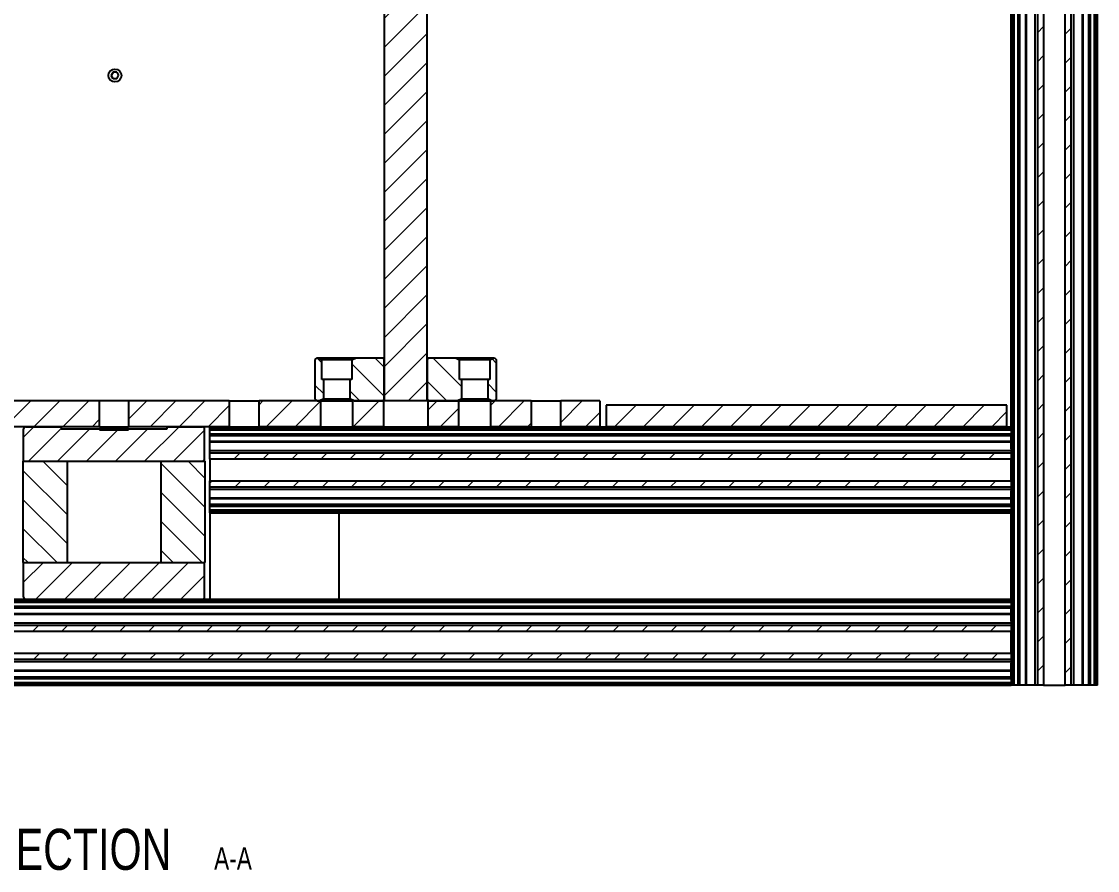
# Model space of a CAD drawing. Header units: millimetres. Extents: x 15 to 1184, y 5 to 1288.
# Drawn here: x 359.3 to 525.7, y 674.2 to 805.5 of the extents above; entities that cross this region are included whole.
import ezdxf

# ---------------------------------------------------------------- set-up
doc = ezdxf.new("R2010")
doc.units = ezdxf.units.MM
doc.styles.add('SLDTEXTSTYLE1', font='TXT', dxfattribs={"width": 0.75})

# ---------------------------------------------------------------- blocks, each defined once
blk = doc.blocks.new('SW_NOTE_2')
at = {"color": 0, "linetype": 'Continuous', "lineweight": 0, "attachment_point": 2, "style": 'SLDTEXTSTYLE1'}
for s, insert, char_height in [('SECTION', (17.36, 8.19), 6.35), ('A-A', (41.06, 5.35), 3.5)]:
    blk.add_mtext(s, dxfattribs=dict(at, insert=insert, char_height=char_height))

msp = doc.modelspace()

# ---------------------------------------------------------------- hatches: boundary and pattern name
at = {"linetype": 'Continuous', "lineweight": 18}
h = msp.add_hatch(dxfattribs=at)
h.set_pattern_fill('ANSI31', style=0)
h.paths.add_polyline_path([(516.44, 702.85), (517.38, 702.85), (517.38, 942.85), (516.44, 942.85)], flags=0)
h = msp.add_hatch(dxfattribs=at)
h.set_pattern_fill('ANSI31', style=0)
h.paths.add_polyline_path([(520.71, 702.85), (521.64, 702.85), (521.64, 942.85), (520.71, 942.85)], flags=0)
h = msp.add_hatch(dxfattribs=at)
h.set_pattern_fill('ANSI31', style=0)
h.paths.add_polyline_path([(415.38, 746.85), (422.04, 746.85), (422.04, 938.85), (415.38, 938.85)], flags=0)
h = msp.add_hatch(dxfattribs=at)
h.set_pattern_fill('ANSI31', style=0)
edge = h.paths.add_edge_path(flags=0)
edge.add_arc((373.71, 797.19), 1, 0, 360)
h.paths.add_polyline_path([(374.29, 797.19), (374, 796.69), (373.42, 796.69), (373.13, 797.19), (373.42, 797.69), (374, 797.69)], flags=0)
h = msp.add_hatch(dxfattribs=at)
h.set_pattern_fill('ANSI31', angle=90, style=0)
h.paths.add_polyline_path([(405.71, 753.19), (405.04, 753.51), (404.98, 753.51), (404.71, 753.25), (404.71, 747.11), (404.98, 746.85), (405.38, 746.85), (406.04, 747.17), (406.04, 750.18), (405.71, 750.18)], flags=0)
h = msp.add_hatch(dxfattribs=at)
h.set_pattern_fill('ANSI31', angle=90, style=0)
h.paths.add_polyline_path([(411.04, 753.51), (410.38, 753.19), (410.38, 750.18), (410.04, 750.18), (410.04, 747.17), (410.71, 746.85), (415.11, 746.85), (415.38, 747.11), (415.38, 753.25), (415.11, 753.51)], flags=0)
h = msp.add_hatch(dxfattribs=at)
h.set_pattern_fill('ANSI31', angle=90, style=0)
h.paths.add_polyline_path([(427.04, 753.19), (426.38, 753.51), (422.31, 753.51), (422.04, 753.25), (422.04, 747.11), (422.31, 746.85), (426.71, 746.85), (427.38, 747.17), (427.38, 750.18), (427.04, 750.18)], flags=0)
h = msp.add_hatch(dxfattribs=at)
h.set_pattern_fill('ANSI31', angle=90, style=0)
h.paths.add_polyline_path([(432.38, 753.51), (431.71, 753.19), (431.71, 750.18), (431.38, 750.18), (431.38, 747.17), (432.04, 746.85), (432.44, 746.85), (432.71, 747.11), (432.71, 753.25), (432.44, 753.51)], flags=0)
h = msp.add_hatch(dxfattribs=at)
h.set_pattern_fill('ANSI31', style=0)
h.paths.add_polyline_path([(356.01, 746.85), (356.01, 742.85), (371.35, 742.85), (371.35, 746.85)], flags=0)
h = msp.add_hatch(dxfattribs=at)
h.set_pattern_fill('ANSI31', style=0)
h.paths.add_polyline_path([(391.41, 742.85), (391.41, 746.85), (375.82, 746.85), (375.82, 742.85)], flags=0)
h = msp.add_hatch(dxfattribs=at)
h.set_pattern_fill('ANSI31', style=0)
h.paths.add_polyline_path([(405.54, 742.85), (405.54, 746.85), (396.01, 746.85), (396.01, 742.85)], flags=0)
h = msp.add_hatch(dxfattribs=at)
h.set_pattern_fill('ANSI31', style=0)
h.paths.add_polyline_path([(410.54, 746.85), (410.54, 742.85), (415.26, 742.85), (415.26, 746.85)], flags=0)
h = msp.add_hatch(dxfattribs=at)
h.set_pattern_fill('ANSI31', style=0)
h.paths.add_polyline_path([(426.88, 742.85), (426.88, 746.85), (422.16, 746.85), (422.16, 742.85)], flags=0)
h = msp.add_hatch(dxfattribs=at)
h.set_pattern_fill('ANSI31', style=0)
h.paths.add_polyline_path([(431.88, 746.85), (431.88, 742.85), (438.08, 742.85), (438.08, 746.85)], flags=0)
h = msp.add_hatch(dxfattribs=at)
h.set_pattern_fill('ANSI31', style=0)
h.paths.add_polyline_path([(442.67, 746.85), (442.67, 742.85), (448.71, 742.85), (448.71, 746.85)], flags=0)
h = msp.add_hatch(dxfattribs=at)
h.set_pattern_fill('ANSI31', style=0)
h.paths.add_polyline_path([(449.71, 742.85), (511.71, 742.85), (511.71, 746.18), (449.71, 746.18)], flags=0)
h = msp.add_hatch(dxfattribs=at)
h.set_pattern_fill('ANSI31', style=0)
edge = h.paths.add_edge_path(flags=0)
edge.add_line((375.82, 742.51), (375.82, 742.38))
edge.add_line((375.82, 742.38), (371.35, 742.38))
edge.add_line((371.35, 742.38), (371.35, 742.51))
edge.add_line((371.35, 742.51), (365.39, 742.51))
edge.add_line((365.39, 742.51), (365.39, 742.85))
edge.add_line((365.39, 742.85), (359.92, 742.85))
edge.add_arc((359.92, 742.51), 0.333, 90, 180)
edge.add_line((359.59, 742.51), (359.59, 737.51))
edge.add_line((359.59, 737.51), (387.59, 737.51))
edge.add_line((387.59, 737.51), (387.59, 742.51))
edge.add_arc((387.25, 742.51), 0.333, 0, 90)
edge.add_line((387.25, 742.85), (381.79, 742.85))
edge.add_line((381.79, 742.85), (381.79, 742.51))
edge.add_line((381.79, 742.51), (375.82, 742.51))
h = msp.add_hatch(dxfattribs=at)
h.set_pattern_fill('ANSI31', angle=90, style=0)
h.paths.add_polyline_path([(366.31, 737.51), (359.49, 737.51), (359.49, 721.85), (366.31, 721.85)], flags=0)
h = msp.add_hatch(dxfattribs=at)
h.set_pattern_fill('ANSI31', angle=90, style=0)
h.paths.add_polyline_path([(380.87, 721.85), (387.69, 721.85), (387.69, 737.51), (380.87, 737.51)], flags=0)
h = msp.add_hatch(dxfattribs=at)
h.set_pattern_fill('ANSI31', style=0)
h.paths.add_polyline_path([(388.38, 738.78), (388.38, 737.85), (512.38, 737.85), (512.38, 738.78)], flags=0)
h = msp.add_hatch(dxfattribs=at)
h.set_pattern_fill('ANSI31', style=0)
h.paths.add_polyline_path([(388.38, 734.51), (388.38, 733.58), (512.38, 733.58), (512.38, 734.51)], flags=0)
h = msp.add_hatch(dxfattribs=at)
h.set_pattern_fill('ANSI31', style=0)
edge = h.paths.add_edge_path(flags=0)
edge.add_arc((387.25, 716.51), 0.333, 270, 360)
edge.add_line((387.59, 716.51), (387.59, 721.85))
edge.add_line((387.59, 721.85), (359.59, 721.85))
edge.add_line((359.59, 721.85), (359.59, 716.51))
edge.add_arc((359.92, 716.51), 0.333, 180, 270)
edge.add_line((359.92, 716.18), (387.25, 716.18))
h = msp.add_hatch(dxfattribs=at)
h.set_pattern_fill('ANSI31', style=0)
h.paths.add_polyline_path([(235.04, 711.18), (512.38, 711.18), (512.38, 712.11), (235.04, 712.11)], flags=0)
h = msp.add_hatch(dxfattribs=at)
h.set_pattern_fill('ANSI31', style=0)
h.paths.add_polyline_path([(512.38, 707.85), (235.04, 707.85), (235.04, 706.91), (512.38, 706.91)], flags=0)

# ---------------------------------------------------------------- linework, layer by layer
at = {"color": 7, "linetype": 'Continuous', "lineweight": 25}
for p, q in [((512.51, 702.85), (512.51, 942.85)), ((512.58, 702.85), (512.58, 942.85)), ((512.71, 702.85), (512.71, 942.85)), ((512.84, 702.85), (512.84, 942.85)), ((513.44, 702.85), (513.44, 942.85)), ((513.58, 702.85), (513.58, 942.85)), ((513.71, 702.85), (513.71, 942.85)), ((514.61, 702.85), (514.61, 942.85)), ((514.71, 702.85), (514.71, 942.85)), ((516.05, 702.85), (516.05, 942.85)), ((516.44, 942.85), (516.44, 702.85)), ((517.38, 942.85), (517.38, 702.85)), ((520.71, 702.85), (520.71, 942.85)), ((521.64, 702.85), (521.64, 942.85)), ((522.03, 702.85), (522.03, 942.85)), ((523.38, 702.85), (523.38, 942.85)), ((523.47, 702.85), (523.47, 942.85)), ((524.38, 702.85), (524.38, 942.85)), ((524.51, 702.85), (524.51, 942.85)), ((524.64, 702.85), (524.64, 942.85)), ((525.24, 702.85), (525.24, 942.85)), ((525.38, 702.85), (525.38, 942.85)), ((525.51, 702.85), (525.51, 942.85)), ((525.58, 702.85), (525.58, 942.85)), ((415.38, 938.85), (415.38, 746.85)), ((422.04, 746.85), (422.04, 938.85)), ((525.71, 702.85), (525.71, 906.18)), ((512.38, 742.85), (512.38, 856.69)), ((373.42, 797.69), (373.13, 797.19)), ((374, 797.69), (373.42, 797.69)), ((374, 797.69), (374.29, 797.19)), ((373.42, 796.69), (373.13, 797.19)), ((374, 796.69), (373.42, 796.69)), ((374, 796.69), (374.29, 797.19)), ((404.71, 753.25), (404.98, 753.51)), ((404.71, 747.11), (404.71, 753.25)), ((404.98, 753.51), (405.04, 753.51)), ((405.04, 753.51), (405.71, 753.19)), ((405.04, 753.51), (411.04, 753.51)), ((405.71, 750.18), (405.71, 753.19)), ((410.38, 753.19), (405.71, 753.19)), ((410.38, 753.19), (411.04, 753.51)), ((410.38, 753.19), (410.38, 750.18)), ((411.04, 753.51), (415.11, 753.51)), ((415.11, 753.51), (415.38, 753.25)), ((415.11, 753.51), (415.38, 753.51)), ((415.38, 747.11), (415.38, 753.25)), ((422.04, 753.25), (422.31, 753.51)), ((422.04, 753.51), (422.31, 753.51)), ((422.04, 753.25), (422.04, 747.11)), ((422.31, 753.51), (426.38, 753.51)), ((426.38, 753.51), (427.04, 753.19)), ((426.38, 753.51), (432.38, 753.51)), ((427.04, 750.18), (427.04, 753.19)), ((431.71, 753.19), (427.04, 753.19)), ((431.71, 753.19), (432.38, 753.51)), ((431.71, 753.19), (431.71, 750.18)), ((432.38, 753.51), (432.44, 753.51)), ((432.44, 753.51), (432.71, 753.25)), ((432.71, 753.25), (432.71, 747.11)), ((406.04, 750.18), (405.71, 750.18)), ((406.04, 747.17), (406.04, 750.18)), ((410.04, 750.18), (406.04, 750.18)), ((410.04, 750.18), (410.04, 747.17)), ((410.38, 750.18), (410.04, 750.18)), ((427.38, 750.18), (427.04, 750.18)), ((427.38, 747.17), (427.38, 750.18)), ((431.38, 750.18), (427.38, 750.18)), ((431.38, 750.18), (431.38, 747.17)), ((431.71, 750.18), (431.38, 750.18)), ((371.35, 746.85), (356.01, 746.85)), ((371.35, 742.85), (371.35, 746.85)), ((375.82, 746.85), (371.35, 746.85)), ((375.82, 746.85), (375.82, 742.85)), ((391.41, 746.85), (375.82, 746.85)), ((391.41, 746.85), (391.41, 742.85)), ((391.41, 746.85), (396.01, 746.85)), ((396.01, 742.85), (396.01, 746.85)), ((405.54, 746.85), (396.01, 746.85)), ((404.98, 746.85), (404.71, 747.11)), ((404.98, 746.85), (405.38, 746.85)), ((406.04, 747.17), (405.38, 746.85)), ((405.54, 746.85), (405.54, 742.85)), ((405.54, 746.85), (410.54, 746.85)), ((406.04, 747.17), (410.04, 747.17)), ((410.71, 746.85), (410.04, 747.17)), ((410.54, 742.85), (410.54, 746.85)), ((415.26, 746.85), (410.54, 746.85)), ((410.71, 746.85), (415.11, 746.85)), ((415.38, 747.11), (415.11, 746.85)), ((415.26, 746.85), (415.26, 742.85)), ((415.26, 746.85), (415.38, 746.85)), ((422.04, 746.85), (415.38, 746.85)), ((422.31, 746.85), (422.04, 747.11)), ((422.04, 746.85), (422.16, 746.85)), ((422.16, 742.85), (422.16, 746.85)), ((426.88, 746.85), (422.16, 746.85)), ((422.31, 746.85), (426.71, 746.85)), ((427.38, 747.17), (426.71, 746.85)), ((426.88, 746.85), (426.88, 742.85)), ((426.88, 746.85), (431.88, 746.85)), ((427.38, 747.17), (431.38, 747.17)), ((432.04, 746.85), (431.38, 747.17)), ((431.88, 742.85), (431.88, 746.85)), ((438.08, 746.85), (431.88, 746.85)), ((432.04, 746.85), (432.44, 746.85)), ((432.71, 747.11), (432.44, 746.85)), ((438.08, 746.85), (438.08, 742.85)), ((438.08, 746.85), (442.67, 746.85)), ((448.71, 746.85), (442.67, 746.85)), ((442.67, 742.85), (442.67, 746.85)), ((448.71, 746.85), (448.71, 742.85)), ((449.71, 746.18), (449.71, 742.85)), ((511.71, 746.18), (449.71, 746.18)), ((511.71, 742.85), (511.71, 746.18)), ((371.35, 742.85), (356.01, 742.85)), ((359.59, 737.51), (359.59, 742.51)), ((359.92, 742.85), (365.39, 742.85)), ((365.39, 742.85), (365.39, 742.51)), ((365.39, 742.51), (371.35, 742.51)), ((371.35, 742.85), (375.82, 742.85)), ((371.35, 742.38), (371.35, 742.51)), ((375.82, 742.51), (371.35, 742.51)), ((371.35, 742.38), (375.82, 742.38)), ((391.41, 742.85), (375.82, 742.85)), ((375.82, 742.51), (375.82, 742.38)), ((375.82, 742.51), (381.79, 742.51)), ((381.79, 742.51), (381.79, 742.85)), ((381.79, 742.85), (387.25, 742.85)), ((387.59, 737.51), (387.59, 742.51)), ((388.38, 742.71), (388.38, 742.85)), ((388.38, 742.71), (512.38, 742.71)), ((388.38, 742.65), (388.38, 742.71)), ((388.38, 742.65), (512.38, 742.65)), ((388.38, 742.51), (388.38, 742.65)), ((388.38, 742.51), (512.38, 742.51)), ((388.38, 742.38), (388.38, 742.51)), ((388.38, 742.38), (512.38, 742.38)), ((388.38, 741.78), (388.38, 742.38)), ((391.41, 742.85), (396.01, 742.85)), ((405.54, 742.85), (396.01, 742.85)), ((405.54, 742.85), (410.54, 742.85)), ((415.26, 742.85), (410.54, 742.85)), ((415.26, 742.85), (416.36, 742.85)), ((416.36, 742.85), (421.05, 742.85)), ((421.05, 742.85), (422.16, 742.85)), ((426.88, 742.85), (422.16, 742.85)), ((426.88, 742.85), (431.88, 742.85)), ((438.08, 742.85), (431.88, 742.85)), ((438.08, 742.85), (442.67, 742.85)), ((448.71, 742.85), (442.67, 742.85)), ((448.71, 742.85), (449.71, 742.85)), ((511.71, 742.85), (449.71, 742.85)), ((511.71, 742.85), (512.38, 742.85)), ((512.38, 742.85), (512.38, 742.71)), ((512.38, 742.71), (512.38, 742.65)), ((512.38, 742.65), (512.38, 742.51)), ((512.38, 742.51), (512.38, 742.38)), ((512.38, 742.38), (512.38, 741.78)), ((388.38, 741.78), (512.38, 741.78)), ((388.38, 741.65), (388.38, 741.78)), ((388.38, 741.65), (512.38, 741.65)), ((388.38, 741.51), (388.38, 741.65)), ((388.38, 741.51), (512.38, 741.51)), ((388.38, 740.61), (388.38, 741.51)), ((512.38, 741.78), (512.38, 741.65)), ((512.38, 739.42), (512.38, 741.65)), ((388.38, 740.61), (512.38, 740.61)), ((388.38, 740.51), (388.38, 740.61)), ((388.38, 740.51), (512.38, 740.51)), ((388.38, 739.17), (388.38, 740.51)), ((388.38, 739.17), (512.38, 739.17)), ((388.38, 738.78), (388.38, 739.17)), ((512.38, 739.42), (512.38, 739.17)), ((512.38, 739.17), (512.38, 738.78)), ((359.49, 737.51), (366.31, 737.51)), ((359.49, 737.51), (359.49, 721.85)), ((359.59, 737.51), (387.59, 737.51)), ((366.31, 737.51), (366.31, 721.85)), ((380.87, 721.85), (380.87, 737.51)), ((380.87, 737.51), (387.69, 737.51)), ((387.69, 721.85), (387.69, 737.51)), ((512.38, 738.78), (388.38, 738.78)), ((388.38, 737.85), (388.38, 738.78)), ((512.38, 737.85), (388.38, 737.85)), ((388.38, 737.85), (388.38, 734.51)), ((512.38, 738.78), (512.38, 737.85)), ((512.38, 734.51), (512.38, 737.85)), ((388.38, 734.51), (512.38, 734.51)), ((388.38, 733.58), (388.38, 734.51)), ((512.38, 734.51), (512.38, 733.58)), ((388.38, 733.58), (512.38, 733.58)), ((388.38, 733.19), (388.38, 733.58)), ((388.38, 733.19), (512.38, 733.19)), ((388.38, 731.85), (388.38, 733.19)), ((512.38, 733.58), (512.38, 733.19)), ((512.38, 733.19), (512.38, 732.94)), ((512.38, 730.71), (512.38, 732.94)), ((388.38, 731.85), (512.38, 731.85)), ((388.38, 731.75), (388.38, 731.85)), ((388.38, 731.75), (512.38, 731.75)), ((388.38, 730.85), (388.38, 731.75)), ((388.38, 730.85), (512.38, 730.85)), ((388.38, 730.71), (388.38, 730.85)), ((388.38, 730.71), (512.38, 730.71)), ((388.38, 730.58), (388.38, 730.71)), ((512.38, 730.71), (512.38, 730.58)), ((388.38, 730.58), (512.38, 730.58)), ((388.38, 729.98), (388.38, 730.58)), ((388.38, 729.98), (512.38, 729.98)), ((388.38, 729.85), (388.38, 729.98)), ((388.38, 729.85), (512.38, 729.85)), ((388.38, 729.71), (388.38, 729.85)), ((388.38, 729.71), (512.38, 729.71)), ((388.38, 729.65), (388.38, 729.71)), ((388.38, 729.65), (512.38, 729.65)), ((388.38, 729.51), (388.38, 729.65)), ((388.38, 729.51), (512.38, 729.51)), ((388.38, 729.51), (388.38, 716.18)), ((408.38, 716.18), (408.38, 729.51)), ((512.38, 730.58), (512.38, 729.98)), ((512.38, 729.98), (512.38, 729.85)), ((512.38, 729.85), (512.38, 729.71)), ((512.38, 729.71), (512.38, 729.65)), ((512.38, 729.65), (512.38, 729.51)), ((512.38, 716.18), (512.38, 729.51)), ((359.49, 721.85), (366.31, 721.85)), ((359.59, 721.85), (387.59, 721.85)), ((359.59, 716.51), (359.59, 721.85)), ((380.87, 721.85), (387.69, 721.85)), ((387.59, 716.51), (387.59, 721.85)), ((235.04, 716.18), (359.92, 716.18)), ((235.04, 716.05), (512.38, 716.05)), ((235.04, 715.98), (512.38, 715.98)), ((235.04, 715.85), (512.38, 715.85)), ((235.04, 715.71), (512.38, 715.71)), ((359.92, 716.18), (387.25, 716.18)), ((387.25, 716.18), (512.38, 716.18)), ((512.38, 716.18), (512.38, 716.05)), ((512.38, 716.05), (512.38, 715.98)), ((512.38, 715.98), (512.38, 715.85)), ((512.38, 715.85), (512.38, 715.71)), ((512.38, 715.71), (512.38, 715.11)), ((235.04, 715.11), (512.38, 715.11)), ((235.04, 714.98), (512.38, 714.98)), ((235.04, 714.85), (512.38, 714.85)), ((512.38, 715.11), (512.38, 714.98)), ((512.38, 712.75), (512.38, 714.98)), ((235.04, 713.94), (512.38, 713.94)), ((235.04, 713.85), (512.38, 713.85)), ((235.04, 712.5), (512.38, 712.5)), ((512.38, 712.75), (512.38, 712.5)), ((512.38, 712.5), (512.38, 712.11)), ((512.38, 712.11), (235.04, 712.11)), ((512.38, 711.18), (235.04, 711.18)), ((512.38, 712.11), (512.38, 711.18)), ((512.38, 707.85), (512.38, 711.18)), ((235.04, 707.85), (512.38, 707.85)), ((512.38, 707.85), (512.38, 706.91)), ((235.04, 706.91), (512.38, 706.91)), ((235.04, 706.52), (512.38, 706.52)), ((512.38, 706.91), (512.38, 706.52)), ((512.38, 706.52), (512.38, 706.27)), ((512.38, 704.05), (512.38, 706.27)), ((235.04, 705.18), (512.38, 705.18)), ((235.04, 705.08), (512.38, 705.08)), ((235.04, 704.18), (512.38, 704.18)), ((235.04, 704.05), (512.38, 704.05)), ((235.04, 703.91), (512.38, 703.91)), ((235.04, 703.31), (512.38, 703.31)), ((235.04, 703.18), (512.38, 703.18)), ((235.04, 703.05), (512.38, 703.05)), ((235.04, 702.98), (512.38, 702.98)), ((235.04, 702.85), (512.38, 702.85)), ((512.38, 704.05), (512.38, 703.91)), ((512.38, 703.91), (512.38, 703.31)), ((512.38, 703.31), (512.38, 703.18)), ((512.38, 703.18), (512.38, 703.05)), ((512.38, 703.05), (512.38, 702.98)), ((512.38, 702.98), (512.38, 702.85)), ((512.51, 702.85), (512.38, 702.85)), ((512.58, 702.85), (512.51, 702.85)), ((512.71, 702.85), (512.58, 702.85)), ((512.84, 702.85), (512.71, 702.85)), ((513.44, 702.85), (512.84, 702.85)), ((513.58, 702.85), (513.44, 702.85)), ((513.71, 702.85), (513.58, 702.85)), ((514.61, 702.85), (513.71, 702.85)), ((514.71, 702.85), (514.61, 702.85)), ((516.05, 702.85), (514.71, 702.85)), ((516.44, 702.85), (516.05, 702.85)), ((517.38, 702.85), (516.44, 702.85)), ((517.38, 702.85), (520.71, 702.85)), ((521.64, 702.85), (520.71, 702.85)), ((522.03, 702.85), (521.64, 702.85)), ((523.38, 702.85), (522.03, 702.85)), ((523.47, 702.85), (523.38, 702.85)), ((524.38, 702.85), (523.47, 702.85)), ((524.51, 702.85), (524.38, 702.85)), ((524.64, 702.85), (524.51, 702.85)), ((525.24, 702.85), (524.64, 702.85)), ((525.38, 702.85), (525.24, 702.85)), ((525.51, 702.85), (525.38, 702.85)), ((525.58, 702.85), (525.51, 702.85)), ((525.71, 702.85), (525.58, 702.85))]:
    msp.add_line(p, q, dxfattribs=at)
msp.add_circle((373.71, 797.19), 1, dxfattribs=at)
for centre, start, end in [((359.92, 742.51), 90, 180), ((387.25, 742.51), 0, 90), ((359.92, 716.51), 180, 270), ((387.25, 716.51), 270, 0)]:
    msp.add_arc(centre, 0.333, start, end, dxfattribs=at)

# ---------------------------------------------------------------- block references
at = {"color": 7, "linetype": 'Continuous', "lineweight": 0}
msp.add_blockref('SW_NOTE_2', (350.92, 672.46), dxfattribs=at)

doc.saveas('drawing.dxf')
